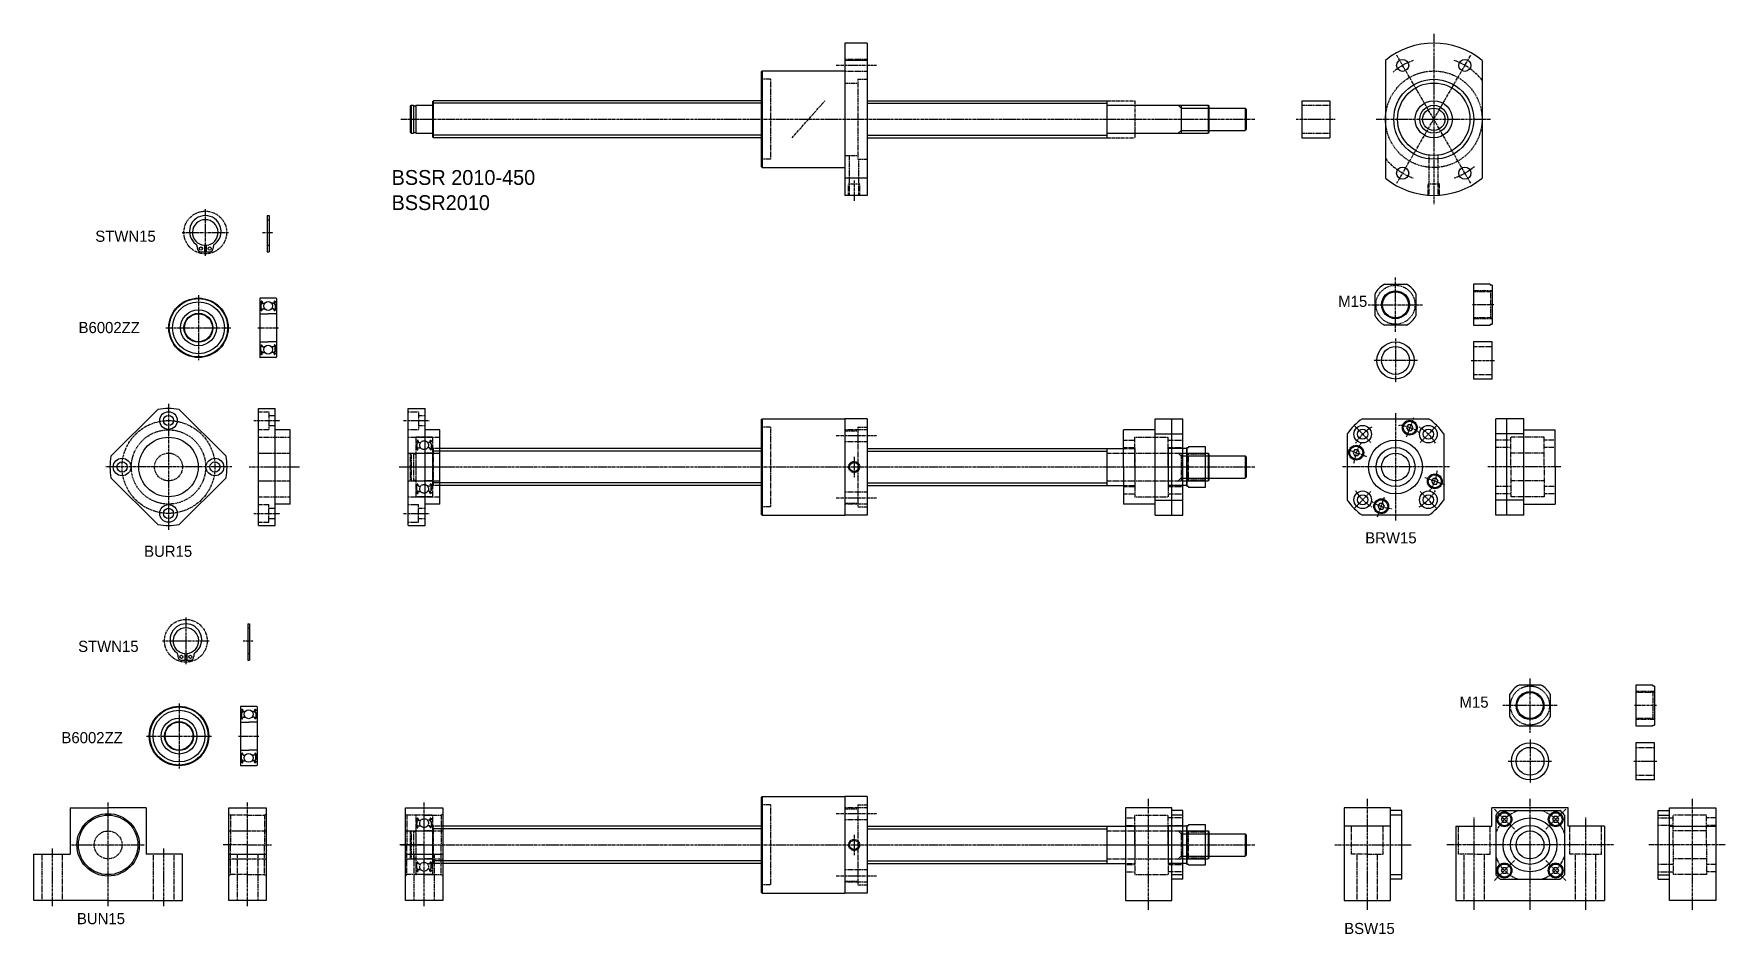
# Model space of a CAD drawing. Extents: x -183 to 728, y -406 to 79.
import ezdxf

# ---------------------------------------------------------------- set-up
doc = ezdxf.new("R2010")
doc.units = 0
for name, pattern in [('CENTER', [2, 1.25, -0.25, 0.25, -0.25]), ('DASHED', [0.75, 0.5, -0.25]), ('PHANTOM', [2.5, 1.25, -0.25, 0.25, -0.25, 0.25, -0.25])]:
    doc.linetypes.add(name, pattern=pattern)
doc.layers.get('0').update_dxf_attribs({"linetype": 'CONTINUOUS'})
doc.layers.add('CENTER', color=1, linetype='CENTER')

# ---------------------------------------------------------------- blocks, each defined once
blk = doc.blocks.new('BSSR2010')
at = {"color": 7, "linetype": 'CONTINUOUS'}
for p, q in [((-12, 41), (-12, -41)), ((0, 41), (-12, 41)), ((0, 41), (0, -41)), ((0, 31.7), (-12, 31.7)), ((-57, 25.5), (-56.5, 26)), ((-57, 25.5), (-57, -25.5)), ((-56.5, 26), (-56.5, -26)), ((-56.5, 26), (-12, 26)), ((-234, 9.5), (-233.5, 10)), ((-234, 9.5), (-234, -9.5)), ((-57, 10), (-233.5, 10)), ((-233.5, -10), (-233.5, 10)), ((0, 10), (129, 10)), ((129, 10), (129, -10)), ((-245.5, 7.5), (-246, 7)), ((-246, 7), (-246, -7)), ((-245.5, 7.5), (-245.5, -7.5)), ((-245.5, 7.5), (-244.15, 7.5)), ((-244.15, 7.5), (-244.15, -7.5)), ((-244.15, 7.15), (-243, 7.15)), ((-243, 7.5), (-243, -7.5)), ((-243, 7.5), (-234.2, 7.5)), ((129.2, 7.5), (183.5, 7.5)), ((169, 7.5), (169, -7.5)), ((183.5, 7.5), (183.5, -7.5)), ((183.5, 7.5), (184, 7)), ((184, 7), (184, -7)), ((184, 6), (203.5, 6)), ((203.5, 6), (203.5, -6)), ((203.5, 6), (204, 5.5)), ((204, 5.5), (204, -5.5)), ((-245.5, -7.5), (-246, -7)), ((-245.5, -7.5), (-244.15, -7.5)), ((-244.15, -7.15), (-243, -7.15)), ((-243, -7.5), (-234.2, -7.5)), ((129.2, -7.5), (183.5, -7.5)), ((172.75, -6), (172.75, -6)), ((176.5, -6), (176.5, -6)), ((184, -7), (183.5, -7.5)), ((184, -6), (203.5, -6)), ((204, -5.5), (203.5, -6)), ((-234, -9.5), (-233.5, -10)), ((-57, -10), (-233.5, -10)), ((0, -10), (129, -10)), ((-56.5, -26), (-57, -25.5)), ((-56.5, -26), (-12, -26)), ((0, -31.7), (-12, -31.7)), ((0, -41), (-12, -41))]:
    blk.add_line(p, q, dxfattribs=at)
at = {"color": 3, "linetype": 'DASHED'}
for p, q in [((0, 32.26), (-12, 32.26)), ((-52, 21.5), (-57, 21.5)), ((-52, 21.5), (-52, -21.5)), ((0, 25.76), (-12, 25.76)), ((-12, 19.5), (-5, 19.5)), ((-5, 21.5), (-5, -21.5)), ((-5, 21.5), (0, 21.5)), ((-52, -21.5), (-57, -21.5)), ((-12, -19.5), (-5, -19.5)), ((-9.46, -41), (-9.46, -19.5)), ((-5, -21.5), (0, -21.5)), ((-4.54, -41), (-4.54, -21.5)), ((-10, -35), (-9.46, -34.46)), ((-10, -41), (-10, -35)), ((-4, -35), (-10, -35)), ((-4, -35), (-4.54, -34.46)), ((-4, -41), (-4, -35))]:
    blk.add_line(p, q, dxfattribs=at)
at = {"color": 3, "linetype": 'PHANTOM'}
for p, q in [((129, 10), (144, 10)), ((144, 10), (144, -10)), ((129, -10), (144, -10))]:
    blk.add_line(p, q, dxfattribs=at)
at = {"color": 3, "linetype": 'CONTINUOUS'}
for p, q in [((-57, 8.6), (-234, 8.6)), ((0, 8.6), (129, 8.6)), ((167.5, 7.5), (169, 6)), ((169, 6), (184, 6)), ((-57, -8.6), (-234, -8.6)), ((0, -8.6), (129, -8.6)), ((167.5, -7.5), (169, -6)), ((169, -6), (184, -6))]:
    blk.add_line(p, q, dxfattribs=at)
at = {"color": 7, "linetype": 'CONTINUOUS'}
for centre, start, end in [((-234.2, 7.7), 270, 0), ((129.2, 7.7), 180, 270), ((-234.2, -7.7), 0, 90), ((129.2, -7.7), 90, 180)]:
    blk.add_arc(centre, 0.2, start, end, dxfattribs=at)
at = {"layer": 'CENTER', "color": 1, "linetype": 'CENTER'}
for p, q in [((5, 29.01), (-17, 29.01)), ((-40.39, -10), (-22.72, 10)), ((-251, 0), (209, 0)), ((-7, -33.05), (-7, -44))]:
    blk.add_line(p, q, dxfattribs=at)
blk = doc.blocks.new('BUN15')
at = {"color": 7, "linetype": 'CONTINUOUS'}
for p, q in [((0, -30), (0, 20)), ((0, 20), (20, 20)), ((20, 20), (20, -30)), ((0, -5), (20, -5)), ((20, -30), (0, -30))]:
    blk.add_line(p, q, dxfattribs=at)
at = {"color": 3, "linetype": 'DASHED'}
for p, q in [((0, 16.8), (0.8, 16)), ((0.8, 16), (0.8, 0)), ((10, 16), (0.8, 16)), ((10, 16), (19.2, 16)), ((20, 16.8), (19.2, 16)), ((19.2, 16), (19.2, 0)), ((0.8, -16), (0.8, 0)), ((19.2, -16), (19.2, 0)), ((4.5, -5), (4.5, -30)), ((15.5, -5), (15.5, -30)), ((0, -16.8), (0.8, -16)), ((10, -16), (0.8, -16)), ((10, -16), (19.2, -16)), ((20, -16.8), (19.2, -16))]:
    blk.add_line(p, q, dxfattribs=at)
at = {"color": 3, "linetype": 'PHANTOM'}
for p, q in [((0, 7.5), (20, 7.5)), ((0, -7.5), (20, -7.5))]:
    blk.add_line(p, q, dxfattribs=at)
at = {"layer": 'CENTER', "color": 1, "linetype": 'CENTER'}
for p, q in [((10, -33), (10, 23)), ((10, 0), (-3, 0)), ((10, 0), (23, 0))]:
    blk.add_line(p, q, dxfattribs=at)
blk = doc.blocks.new('BUR15')
for p, q in [((0, -31.5), (0, 31.5)), ((0, 31.5), (9, 31.5)), ((9, -31.5), (9, 31.5)), ((17, 20), (9, 20)), ((17, -20), (17, 20)), ((17, -20), (9, -20)), ((0, -31.5), (9, -31.5))]:
    blk.add_line(p, q)
at = {"color": 3, "linetype": 'DASHED'}
for p, q in [((0, 29.75), (5.5, 29.75)), ((5.5, 29.75), (5.5, 20.25)), ((5.5, 27.75), (9, 27.75)), ((0, 20.25), (5.5, 20.25)), ((5.5, 22.25), (9, 22.25)), ((0, 16), (17, 16)), ((0, -16), (17, -16)), ((0, -20.25), (5.5, -20.25)), ((5.5, -29.75), (5.5, -20.25)), ((5.5, -22.25), (9, -22.25)), ((0, -29.75), (5.5, -29.75)), ((5.5, -27.75), (9, -27.75))]:
    blk.add_line(p, q, dxfattribs=at)
at = {"color": 3, "linetype": 'PHANTOM'}
for p, q in [((0, 7.5), (17, 7.5)), ((0, -7.5), (17, -7.5))]:
    blk.add_line(p, q, dxfattribs=at)
at = {"layer": 'CENTER', "color": 1, "linetype": 'CENTER'}
for p, q in [((-2.5, 25), (11.5, 25)), ((-5, 0), (22, 0)), ((-2.5, -25), (11.5, -25))]:
    blk.add_line(p, q, dxfattribs=at)
blk = doc.blocks.new('BSW15')
at = {"color": 7, "linetype": 'CONTINUOUS'}
for p, q in [((0, -18.5), (0, 18.5)), ((0, 18.5), (6, 18.5)), ((6, 20), (31, 20)), ((6, 19.4), (6, 20)), ((6, -30), (6, 19.4)), ((31, 20), (31, -30)), ((0, 16.06), (6, 16.06)), ((6, 10), (31, 10)), ((0, -16.06), (6, -16.06)), ((0, -18.5), (6, -18.5)), ((31, -30), (6, -30))]:
    blk.add_line(p, q, dxfattribs=at)
at = {"color": 3, "linetype": 'DASHED'}
for p, q in [((0, 14.5), (8, 14.5)), ((8, 10.5), (0, 10.5)), ((8, 0), (8, 16)), ((26, 16), (8, 16)), ((26, 0), (26, 16)), ((31, 14.5), (26, 14.5)), ((31, 10.5), (26, 10.5)), ((26, 7.5), (8, 7.5)), ((8, 0), (8, -16)), ((26, 0), (26, -16)), ((26, -7.5), (8, -7.5)), ((8, -10.5), (0, -10.5)), ((0, -14.5), (8, -14.5)), ((26, -16), (8, -16)), ((31, -10.5), (26, -10.5)), ((31, -14.5), (26, -14.5))]:
    blk.add_line(p, q, dxfattribs=at)
at = {"layer": 'CENTER', "color": 1, "linetype": 'CENTER'}
for p, q in [((18.5, -35), (18.5, 25)), ((36, 0), (-5, 0))]:
    blk.add_line(p, q, dxfattribs=at)
blk = doc.blocks.new('BRW15')
at = {"color": 7, "linetype": 'CONTINUOUS'}
for p, q in [((0, -26), (0, 26)), ((15, 26), (0, 26)), ((6, -26), (6, 26)), ((15, -26), (15, 26)), ((15, 20), (32, 20)), ((32, 0), (32, 20)), ((15, 17.78), (0, 17.78)), ((32, 0), (32, -20)), ((15, -17.78), (0, -17.78)), ((15, -26), (0, -26)), ((15, -20), (32, -20))]:
    blk.add_line(p, q, dxfattribs=at)
at = {"color": 3, "linetype": 'DASHED'}
for p, q in [((8, 14.5), (0, 14.5)), ((8, 10.5), (0, 10.5)), ((8, 0), (8, 16)), ((26, 16), (8, 16)), ((26, 0), (26, 16)), ((32, 14.5), (26, 14.5)), ((32, 10.5), (26, 10.5)), ((26, 7.5), (8, 7.5)), ((8, 0), (8, -16)), ((26, 0), (26, -16)), ((26, -7.5), (8, -7.5)), ((8, -10.5), (0, -10.5)), ((8, -14.5), (0, -14.5)), ((26, -16), (8, -16)), ((32, -10.5), (26, -10.5)), ((32, -14.5), (26, -14.5))]:
    blk.add_line(p, q, dxfattribs=at)
at = {"layer": 'CENTER', "color": 1, "linetype": 'CENTER'}
blk.add_line((35, 0), (-4.27, 0), dxfattribs=at)
blk = doc.blocks.new('M15NAT-V')
at = {"color": 7, "linetype": 'CONTINUOUS'}
for p, q in [((0, 11), (0, -11)), ((9, 11), (0, 11)), ((9, 11), (9, 10.5)), ((10, 10.5), (9, 10.5)), ((10, 10.5), (10, -10.5)), ((0, -11), (9, -11)), ((9, -10.5), (9, -11)), ((9, -10.5), (10, -10.5))]:
    blk.add_line(p, q, dxfattribs=at)
at = {"color": 3, "linetype": 'DASHED'}
for p, q in [((10, 7.5), (0, 7.5)), ((9.13, 7), (0, 7)), ((9.13, 7), (10, 7.5)), ((9.13, 7), (9.13, -7)), ((9.13, -7), (0, -7)), ((10, -7.5), (0, -7.5)), ((9.13, -7), (10, -7.5))]:
    blk.add_line(p, q, dxfattribs=at)
at = {"layer": 'CENTER', "color": 1, "linetype": 'CENTER'}
blk.add_line((11, 0), (-1, 0), dxfattribs=at)
blk = doc.blocks.new('SP15')
at = {"color": 7, "linetype": 'CONTINUOUS'}
for p, q in [((0, 10), (0, -10)), ((10, 10), (0, 10)), ((10, -10), (10, 10)), ((10, -10), (0, -10))]:
    blk.add_line(p, q, dxfattribs=at)
at = {"color": 3, "linetype": 'DASHED'}
for p, q in [((0, 7.5), (10, 7.5)), ((0, -7.5), (10, -7.5))]:
    blk.add_line(p, q, dxfattribs=at)
at = {"layer": 'CENTER', "color": 1, "linetype": 'CENTER'}
blk.add_line((-1.25, 0), (11.25, 0), dxfattribs=at)
blk = doc.blocks.new('B6002ZZ')
at = {"color": 3, "linetype": 'DASHED'}
for p, q in [((0, 15.7), (0, -15.7)), ((0.1, 13.95), (0.56, 13.95)), ((0.2, 9.65), (0.5, 9.65)), ((4.5, 16), (0.3, 16)), ((1.18, 13.18), (0.43, 12.43)), ((0.43, 12.43), (0.43, 10.05)), ((0.5, 9.65), (0.78, 9.32)), ((0.56, 13.95), (0.81, 14.25)), ((0.74, 13.54), (0.58, 13.67)), ((1.38, 13.1), (0.63, 12.35)), ((0.63, 12.35), (0.63, 10.05)), ((1.08, 10.05), (0.63, 10.05)), ((0.63, 9.85), (1.08, 9.85)), ((0.71, 13.82), (0.96, 14.12)), ((0.87, 13.69), (0.71, 13.82)), ((0.74, 13.54), (0.87, 13.69)), ((0.93, 9.25), (0.99, 9.25)), ((1.08, 9.85), (1.08, 10.05)), ((1.14, 14.06), (1.18, 13.18)), ((1.18, 9.38), (1.45, 10.12)), ((1.34, 14.08), (1.4, 13.34)), ((1.38, 13.57), (1.38, 13.1)), ((1.5, 13.25), (2.65, 13.25)), ((1.64, 10.25), (2.65, 10.25)), ((8.7, 16), (4.5, 16)), ((7.5, 13.25), (6.35, 13.25)), ((7.36, 10.25), (6.35, 10.25)), ((7.82, 9.38), (7.55, 10.12)), ((7.66, 14.08), (7.6, 13.34)), ((7.62, 13.57), (7.62, 13.1)), ((7.62, 13.1), (8.37, 12.35)), ((7.86, 14.06), (7.82, 13.18)), ((7.82, 13.18), (8.57, 12.43)), ((7.92, 10.05), (8.37, 10.05)), ((7.92, 9.85), (7.92, 10.05)), ((8.37, 9.85), (7.92, 9.85)), ((8.07, 9.25), (8.01, 9.25)), ((8.29, 13.82), (8.04, 14.12)), ((8.13, 13.69), (8.29, 13.82)), ((8.26, 13.54), (8.13, 13.69)), ((8.44, 13.95), (8.19, 14.25)), ((8.5, 9.65), (8.22, 9.32)), ((8.26, 13.54), (8.42, 13.67)), ((8.37, 12.35), (8.37, 10.05)), ((8.9, 13.95), (8.44, 13.95)), ((8.8, 9.65), (8.5, 9.65)), ((8.57, 12.43), (8.57, 10.05)), ((9, 15.7), (9, -15.7)), ((0.3, 7.5), (4.5, 7.5)), ((8.7, 7.5), (4.5, 7.5)), ((0.3, -7.5), (4.5, -7.5)), ((1.58, -7.5), (1.58, -7.5)), ((2.55, -7.5), (2.55, -7.5)), ((8.7, -7.5), (4.5, -7.5)), ((0.1, -13.95), (0.56, -13.95)), ((0.2, -9.65), (0.5, -9.65)), ((8.7, -16), (0.3, -16)), ((0.43, -12.43), (0.43, -10.05)), ((1.18, -13.18), (0.43, -12.43)), ((0.5, -9.65), (0.78, -9.32)), ((0.56, -13.95), (0.81, -14.25)), ((0.74, -13.54), (0.58, -13.67)), ((0.63, -9.85), (1.08, -9.85)), ((0.63, -12.35), (0.63, -10.05)), ((1.08, -10.05), (0.63, -10.05)), ((1.38, -13.1), (0.63, -12.35)), ((0.87, -13.69), (0.71, -13.82)), ((0.71, -13.82), (0.96, -14.12)), ((0.74, -13.54), (0.87, -13.69)), ((0.93, -9.25), (0.99, -9.25)), ((1.08, -9.85), (1.08, -10.05)), ((1.14, -14.06), (1.18, -13.18)), ((1.18, -9.38), (1.45, -10.12)), ((1.34, -14.08), (1.4, -13.34)), ((1.38, -13.57), (1.38, -13.1)), ((1.5, -13.25), (2.65, -13.25)), ((1.64, -10.25), (2.65, -10.25)), ((8.7, -16), (4.5, -16)), ((7.36, -10.25), (6.35, -10.25)), ((7.5, -13.25), (6.35, -13.25)), ((7.82, -9.38), (7.55, -10.12)), ((7.66, -14.08), (7.6, -13.34)), ((7.62, -13.1), (8.37, -12.35)), ((7.62, -13.57), (7.62, -13.1)), ((7.82, -13.18), (8.57, -12.43)), ((7.86, -14.06), (7.82, -13.18)), ((8.37, -9.85), (7.92, -9.85)), ((7.92, -9.85), (7.92, -10.05)), ((7.92, -10.05), (8.37, -10.05)), ((8.07, -9.25), (8.01, -9.25)), ((8.29, -13.82), (8.04, -14.12)), ((8.26, -13.54), (8.13, -13.69)), ((8.13, -13.69), (8.29, -13.82)), ((8.44, -13.95), (8.19, -14.25)), ((8.5, -9.65), (8.22, -9.32)), ((8.26, -13.54), (8.42, -13.67)), ((8.37, -12.35), (8.37, -10.05)), ((8.9, -13.95), (8.44, -13.95)), ((8.8, -9.65), (8.5, -9.65)), ((8.57, -12.43), (8.57, -10.05))]:
    blk.add_line(p, q, dxfattribs=at)
for centre in [(4.5, 11.75), (4.5, -11.75)]:
    blk.add_circle(centre, 2.38, dxfattribs=at)
for centre, radius, start, end in [((0.3, 15.7), 0.3, 90, 180), ((0.1, 14.05), 0.1, 180, 270), ((0.2, 9.45), 0.2, 90, 180), ((0.63, 10.05), 0.2, 180, 270), ((0.71, 13.82), 0.2, 140.00022, 230.08482), ((0.93, 9.45), 0.2, 219.99622, 270), ((1.04, 14.05), 0.3, 4.99676, 140.00022), ((1.04, 14.06), 0.1, 2.81982, 140.00331), ((0.99, 9.45), 0.2, 270, 339.9919), ((1.5, 13.35), 0.1, 184.99676, 269.9995), ((1.64, 10.05), 0.2, 90, 159.9919), ((7.36, 10.05), 0.2, 20.0081, 90), ((7.5, 13.35), 0.1, 270.0005, 355.00324), ((7.96, 14.05), 0.3, 39.99978, 175.00324), ((8.01, 9.45), 0.2, 200.0081, 270), ((7.96, 14.06), 0.1, 39.99669, 177.18018), ((8.07, 9.45), 0.2, 270, 320.00378), ((8.37, 10.05), 0.2, 270, 0), ((8.29, 13.82), 0.2, 309.91518, 39.99978), ((8.7, 15.7), 0.3, 0, 90), ((8.8, 9.45), 0.2, 0, 90), ((8.9, 14.05), 0.1, 270, 0), ((0.3, 7.8), 0.3, 180, 270), ((8.7, 7.8), 0.3, 270, 0), ((0.3, -7.8), 0.3, 90, 180), ((8.7, -7.8), 0.3, 0, 90), ((0.2, -9.45), 0.2, 180, 270), ((0.1, -14.05), 0.1, 90, 180), ((0.3, -15.7), 0.3, 180, 270), ((0.63, -10.05), 0.2, 90, 180), ((0.71, -13.82), 0.2, 129.91518, 219.99978), ((0.93, -9.45), 0.2, 90, 140.00378), ((1.04, -14.05), 0.3, 219.99978, 355.00324), ((1.04, -14.06), 0.1, 219.99669, 357.18018), ((0.99, -9.45), 0.2, 20.0081, 90), ((1.5, -13.35), 0.1, 90.0005, 175.00324), ((1.64, -10.05), 0.2, 200.0081, 270), ((7.36, -10.05), 0.2, 270, 339.9919), ((7.5, -13.35), 0.1, 4.99676, 89.9995), ((7.96, -14.05), 0.3, 184.99676, 320.00022), ((8.01, -9.45), 0.2, 90, 159.9919), ((7.96, -14.06), 0.1, 182.81982, 320.00331), ((8.07, -9.45), 0.2, 39.99622, 90), ((8.37, -10.05), 0.2, 0, 90), ((8.29, -13.82), 0.2, 320.00022, 50.08482), ((8.7, -15.7), 0.3, 270, 0), ((8.8, -9.45), 0.2, 270, 0), ((8.9, -14.05), 0.1, 0, 90)]:
    blk.add_arc(centre, radius, start, end, dxfattribs=at)
at = {"layer": 'CENTER', "color": 1, "linetype": 'CENTER'}
blk.add_line((-1, 0), (10, 0), dxfattribs=at)
blk = doc.blocks.new('BSSR2010-2')
at = {"color": 7, "linetype": 'CONTINUOUS'}
for p, q in [((-57, 25.5), (-56.5, 26)), ((-57, 25.5), (-57, -25.5)), ((-56.5, 26), (-56.5, -26)), ((-56.5, 26), (-12, 26)), ((-12, 26), (-12, -26)), ((0, 26), (-12, 26)), ((0, 26), (0, -26)), ((-57, 10), (-230, 10)), ((0, 10), (129, 10)), ((129, 10), (129, -10)), ((129, 10), (138, 10)), ((182, 7.5), (183.5, 7.5)), ((183.5, 7.5), (183.5, -7.5)), ((183.5, 7.5), (184, 7)), ((184, 7), (184, -7)), ((184, 6), (203.5, 6)), ((203.5, 6), (203.5, -6)), ((203.5, 6), (204, 5.5)), ((204, 5.5), (204, -5.5)), ((182, -7.5), (183.5, -7.5)), ((184, -7), (183.5, -7.5)), ((184, -6), (203.5, -6)), ((204, -5.5), (203.5, -6)), ((-57, -10), (-230, -10)), ((0, -10), (129, -10)), ((129, -10), (138, -10)), ((-56.5, -26), (-57, -25.5)), ((-56.5, -26), (-12, -26)), ((0, -26), (-12, -26))]:
    blk.add_line(p, q, dxfattribs=at)
at = {"color": 3, "linetype": 'DASHED'}
for p, q in [((-52, 21.5), (-57, 21.5)), ((-52, 21.5), (-52, -21.5)), ((0, 20), (-12, 20)), ((-12, 19.5), (-5, 19.5)), ((-5, 21.5), (-5, -21.5)), ((-5, 21.5), (0, 21.5)), ((-234, 9.5), (-233.5, 10)), ((-234, 9.5), (-234, -9.5)), ((-233.5, -10), (-233.5, 10)), ((-230, 10), (-233.5, 10)), ((0, 13.5), (-12, 13.5)), ((138, 10), (144, 10)), ((144, 10), (144, -10)), ((-245.5, 7.5), (-246, 7)), ((-246, 7), (-246, -7)), ((-245.5, 7.5), (-245.5, -7.5)), ((-245.5, 7.5), (-244.15, 7.5)), ((-244.15, 7.5), (-244.15, -7.5)), ((-244.15, 7.15), (-243, 7.15)), ((-243, 7.5), (-243, -7.5)), ((-243, 7.5), (-234.2, 7.5)), ((129.2, 7.5), (144, 7.5)), ((144, 7.5), (182, 7.5)), ((167.5, 7.5), (169, 6)), ((169, 7.5), (169, -7.5)), ((-245.5, -7.5), (-246, -7)), ((-245.5, -7.5), (-244.15, -7.5)), ((-244.15, -7.15), (-243, -7.15)), ((-243, -7.5), (-234.2, -7.5)), ((129.2, -7.5), (144, -7.5)), ((144, -7.5), (182, -7.5)), ((167.5, -7.5), (169, -6)), ((172.75, -6), (172.75, -6)), ((176.5, -6), (176.5, -6)), ((-234, -9.5), (-233.5, -10)), ((-230, -10), (-233.5, -10)), ((0, -13.5), (-12, -13.5)), ((138, -10), (144, -10)), ((-52, -21.5), (-57, -21.5)), ((-12, -19.5), (-5, -19.5)), ((0, -20), (-12, -20)), ((-5, -21.5), (0, -21.5))]:
    blk.add_line(p, q, dxfattribs=at)
at = {"color": 3, "linetype": 'CONTINUOUS'}
for p, q in [((-57, 8.6), (-234, 8.6)), ((0, 8.6), (129, 8.6)), ((169, 6), (184, 6)), ((-57, -8.6), (-234, -8.6)), ((0, -8.6), (129, -8.6)), ((169, -6), (184, -6))]:
    blk.add_line(p, q, dxfattribs=at)
at = {"color": 3, "linetype": 'DASHED'}
blk.add_circle((-7, 0), 3, dxfattribs=at)
at = {"color": 7, "linetype": 'CONTINUOUS'}
blk.add_circle((-7, 0), 2.46, dxfattribs=at)
at = {"color": 3, "linetype": 'DASHED'}
for centre, start, end in [((-234.2, 7.7), 270, 0), ((129.2, 7.7), 180, 270), ((-234.2, -7.7), 0, 90), ((129.2, -7.7), 90, 180)]:
    blk.add_arc(centre, 0.2, start, end, dxfattribs=at)
at = {"layer": 'CENTER', "color": 1, "linetype": 'CENTER'}
for p, q in [((5, 16.75), (-17, 16.75)), ((-251, 0), (209, 0)), ((-7, 5.47), (-7, -5.47)), ((5, -16.75), (-17, -16.75))]:
    blk.add_line(p, q, dxfattribs=at)
blk = doc.blocks.new('BSSR2010-3')
at = {"color": 7, "linetype": 'CONTINUOUS'}
for p, q in [((-57, 25.5), (-56.5, 26)), ((-57, 25.5), (-57, -25.5)), ((-56.5, 26), (-56.5, -26)), ((-56.5, 26), (-12, 26)), ((-12, 26), (-12, -26)), ((0, 26), (-12, 26)), ((0, 26), (0, -26)), ((-57, 10), (-228.5, 10)), ((0, 10), (129, 10)), ((129, 10), (139, 10)), ((129, 10), (129, -10)), ((182, 7.5), (183.5, 7.5)), ((183.5, 7.5), (183.5, -7.5)), ((183.5, 7.5), (184, 7)), ((184, 7), (184, -7)), ((184, 6), (203.5, 6)), ((203.5, 6), (203.5, -6)), ((203.5, 6), (204, 5.5)), ((204, 5.5), (204, -5.5)), ((182, -7.5), (183.5, -7.5)), ((184, -7), (183.5, -7.5)), ((184, -6), (203.5, -6)), ((204, -5.5), (203.5, -6)), ((-57, -10), (-228.5, -10)), ((0, -10), (129, -10)), ((129, -10), (139, -10)), ((-56.5, -26), (-57, -25.5)), ((-56.5, -26), (-12, -26)), ((0, -26), (-12, -26))]:
    blk.add_line(p, q, dxfattribs=at)
at = {"color": 3, "linetype": 'DASHED'}
for p, q in [((-52, 21.5), (-57, 21.5)), ((-52, 21.5), (-52, -21.5)), ((0, 20), (-12, 20)), ((-12, 19.5), (-5, 19.5)), ((-5, 21.5), (-5, -21.5)), ((-5, 21.5), (0, 21.5)), ((-234, 9.5), (-233.5, 10)), ((-234, 9.5), (-234, -9.5)), ((-233.5, -10), (-233.5, 10)), ((-228.5, 10), (-233.5, 10)), ((0, 13.5), (-12, 13.5)), ((139, 10), (144, 10)), ((144, 10), (144, -10)), ((-245.5, 7.5), (-246, 7)), ((-246, 7), (-246, -7)), ((-245.5, 7.5), (-245.5, -7.5)), ((-245.5, 7.5), (-244.15, 7.5)), ((-244.15, 7.5), (-244.15, -7.5)), ((-244.15, 7.15), (-243, 7.15)), ((-243, 7.5), (-234.2, 7.5)), ((-243, 7.5), (-243, -7.5)), ((129.2, 7.5), (144, 7.5)), ((144, 7.5), (182, 7.5)), ((167.5, 7.5), (169, 6)), ((169, 7.5), (169, -7.5)), ((-245.5, -7.5), (-246, -7)), ((-245.5, -7.5), (-244.15, -7.5)), ((-244.15, -7.15), (-243, -7.15)), ((-243, -7.5), (-234.2, -7.5)), ((129.2, -7.5), (144, -7.5)), ((144, -7.5), (182, -7.5)), ((167.5, -7.5), (169, -6)), ((172.75, -6), (172.75, -6)), ((176.5, -6), (176.5, -6)), ((-234, -9.5), (-233.5, -10)), ((-228.5, -10), (-233.5, -10)), ((0, -13.5), (-12, -13.5)), ((139, -10), (144, -10)), ((-52, -21.5), (-57, -21.5)), ((-12, -19.5), (-5, -19.5)), ((0, -20), (-12, -20)), ((-5, -21.5), (0, -21.5))]:
    blk.add_line(p, q, dxfattribs=at)
at = {"color": 3, "linetype": 'CONTINUOUS'}
for p, q in [((-57, 8.6), (-234, 8.6)), ((0, 8.6), (129, 8.6)), ((169, 6), (184, 6)), ((-57, -8.6), (-234, -8.6)), ((0, -8.6), (129, -8.6)), ((169, -6), (184, -6))]:
    blk.add_line(p, q, dxfattribs=at)
at = {"color": 3, "linetype": 'DASHED'}
blk.add_circle((-7, 0), 3, dxfattribs=at)
at = {"color": 7, "linetype": 'CONTINUOUS'}
blk.add_circle((-7, 0), 2.46, dxfattribs=at)
at = {"color": 3, "linetype": 'DASHED'}
for centre, start, end in [((-234.2, 7.7), 270, 0), ((129.2, 7.7), 180, 270), ((-234.2, -7.7), 0, 90), ((129.2, -7.7), 90, 180)]:
    blk.add_arc(centre, 0.2, start, end, dxfattribs=at)
at = {"layer": 'CENTER', "color": 1, "linetype": 'CENTER'}
for p, q in [((5, 16.75), (-17, 16.75)), ((-251, 0), (209, 0)), ((-7, 5.47), (-7, -5.47)), ((5, -16.75), (-17, -16.75))]:
    blk.add_line(p, q, dxfattribs=at)

msp = doc.modelspace()

# ---------------------------------------------------------------- linework, layer by layer
at = {"color": 7, "linetype": 'CONTINUOUS'}
for p, q in [((545, 64.44), (545, 1.04)), ((597, 64.44), (597, 1.04)), ((500, 42.74), (500, 22.74)), ((500, 42.74), (515, 42.74)), ((515, 42.74), (515, 22.74)), ((500, 22.74), (515, 22.74)), ((-56.95, -19.12), (-56.95, -38.62)), ((-56.95, -19.12), (-55.95, -19.12)), ((-55.95, -19.12), (-55.95, -38.62)), ((-94.58, -35.97), (-94.58, -36.72)), ((-90.78, -35.11), (-90.78, -38.62)), ((-90.78, -35.98), (-90.78, -35.98)), ((-89.78, -35.11), (-89.78, -38.62)), ((-85.98, -35.97), (-85.98, -36.72)), ((-92.68, -38.62), (-90.78, -38.62)), ((-90.78, -36.86), (-90.78, -36.86)), ((-89.78, -38.62), (-87.88, -38.62)), ((-56.95, -38.62), (-55.95, -38.62)), ((539.41, -73.06), (539.41, -61.18)), ((544.47, -56.12), (556.35, -56.12)), ((561.41, -61.18), (561.41, -73.06)), ((556.35, -78.12), (544.47, -78.12)), ((550.41, -78.12), (550.41, -78.12)), ((553.38, -78.12), (553.38, -78.12)), ((532.63, -128.47), (568.19, -128.47)), ((524.41, -136.69), (524.41, -172.26)), ((576.41, -136.69), (576.41, -172.26)), ((568.19, -180.47), (532.63, -180.47)), ((-67.41, -238.94), (-67.41, -258.44)), ((-67.41, -238.94), (-66.41, -238.94)), ((-66.41, -238.94), (-66.41, -258.44)), ((-101.23, -254.92), (-101.23, -258.44)), ((-100.23, -254.92), (-100.23, -258.44)), ((-105.03, -255.79), (-105.03, -256.54)), ((-103.13, -258.44), (-101.23, -258.44)), ((-101.23, -255.8), (-101.23, -255.8)), ((-101.23, -256.68), (-101.23, -256.68)), ((-100.23, -258.44), (-98.33, -258.44)), ((-96.43, -255.79), (-96.43, -256.54)), ((-67.41, -258.44), (-66.41, -258.44)), ((628.77, -271.91), (616.9, -271.91)), ((679.86, -271.91), (679.86, -293.91)), ((688.86, -271.91), (679.86, -271.91)), ((688.86, -271.91), (688.86, -272.41)), ((689.86, -272.41), (688.86, -272.41)), ((689.86, -272.41), (689.86, -293.41)), ((611.83, -276.97), (611.83, -288.85)), ((633.83, -288.85), (633.83, -276.97)), ((616.9, -293.91), (628.77, -293.91)), ((619.87, -293.91), (619.87, -293.91)), ((622.83, -293.91), (622.83, -293.91)), ((679.86, -293.91), (688.86, -293.91)), ((688.86, -293.41), (689.86, -293.41)), ((688.86, -293.41), (688.86, -293.91)), ((689.86, -302.91), (679.86, -302.91)), ((679.86, -302.91), (679.86, -322.91)), ((689.86, -322.91), (689.86, -302.91)), ((689.86, -322.91), (679.86, -322.91)), ((-163.08, -337.93), (-142.58, -337.93)), ((-163.08, -337.93), (-163.08, -362.93)), ((-122.08, -337.93), (-142.58, -337.93)), ((-122.08, -337.93), (-122.08, -362.93)), ((522.8, -337.93), (522.8, -387.93)), ((547.8, -337.93), (522.8, -337.93)), ((547.8, -338.53), (547.8, -337.93)), ((547.8, -387.93), (547.8, -338.53)), ((553.8, -339.43), (547.8, -339.43)), ((553.8, -341.87), (547.8, -341.87)), ((553.8, -376.43), (553.8, -339.43)), ((643.33, -337.93), (602.33, -337.93)), ((602.33, -347.93), (602.33, -337.93)), ((604.33, -341.87), (604.33, -374)), ((606.77, -339.43), (638.9, -339.43)), ((641.33, -341.87), (641.33, -374)), ((643.33, -347.93), (643.33, -337.93)), ((547.8, -347.93), (522.8, -347.93)), ((582.83, -347.93), (602.33, -347.93)), ((582.83, -347.93), (582.83, -387.93)), ((662.83, -347.93), (643.33, -347.93)), ((662.83, -347.93), (662.83, -387.93)), ((-182.58, -387.93), (-182.58, -362.93)), ((-102.58, -387.93), (-102.58, -362.93)), ((553.8, -374), (547.8, -374)), ((553.8, -376.43), (547.8, -376.43)), ((606.77, -376.43), (638.9, -376.43)), ((-142.58, -387.93), (-182.58, -387.93)), ((-142.58, -387.93), (-102.58, -387.93)), ((522.8, -387.93), (547.8, -387.93)), ((582.83, -387.93), (662.83, -387.93))]:
    msp.add_line(p, q, dxfattribs=at)
at = {"color": 3, "linetype": 'DASHED'}
for p, q in [((500, 40.24), (515, 40.24)), ((500, 25.24), (515, 25.24)), ((568.54, -8.19), (568.54, 13.39)), ((573.46, -8.19), (573.46, 13.39)), ((568, -2.26), (568.54, -1.72)), ((568, -8.15), (568, -2.26)), ((574, -2.26), (568, -2.26)), ((574, -2.26), (573.46, -1.72)), ((574, -8.15), (574, -2.26)), ((-56.95, -21.32), (-55.95, -21.32)), ((-56.95, -35.12), (-55.95, -35.12)), ((-67.41, -241.14), (-66.41, -241.14)), ((-67.41, -254.94), (-66.41, -254.94)), ((689.86, -275.41), (679.86, -275.41)), ((689, -275.91), (679.86, -275.91)), ((689, -275.91), (689.86, -275.41)), ((689, -275.91), (689, -289.91)), ((689, -289.91), (679.86, -289.91)), ((689.86, -290.41), (679.86, -290.41)), ((689, -289.91), (689.86, -290.41)), ((679.86, -305.41), (689.86, -305.41)), ((679.86, -320.41), (689.86, -320.41)), ((526.8, -362.93), (526.8, -347.93)), ((543.8, -362.93), (543.8, -347.93)), ((584.33, -362.93), (584.33, -347.93)), ((601.33, -362.93), (601.33, -347.93)), ((644.33, -362.93), (644.33, -347.93)), ((661.33, -362.93), (661.33, -347.93)), ((-178.08, -387.93), (-178.08, -362.93)), ((-167.08, -387.93), (-167.08, -362.93)), ((-118.08, -387.93), (-118.08, -362.93)), ((-107.08, -387.93), (-107.08, -362.93)), ((535.3, -362.93), (526.8, -362.93)), ((529.8, -387.93), (529.8, -362.93)), ((535.3, -362.93), (543.8, -362.93)), ((540.8, -387.93), (540.8, -362.93)), ((592.83, -362.93), (584.33, -362.93)), ((587.33, -387.93), (587.33, -362.93)), ((592.83, -362.93), (601.33, -362.93)), ((598.33, -387.93), (598.33, -362.93)), ((652.83, -362.93), (644.33, -362.93)), ((647.33, -387.93), (647.33, -362.93)), ((652.83, -362.93), (661.33, -362.93)), ((658.33, -387.93), (658.33, -362.93))]:
    msp.add_line(p, q, dxfattribs=at)
for p, q in [((-56.45, -63.53), (-60.65, -63.53)), ((-52.25, -63.53), (-56.45, -63.53)), ((-60.95, -63.83), (-60.95, -95.23)), ((-60.85, -65.58), (-60.39, -65.58)), ((-60.75, -69.88), (-60.45, -69.88)), ((-60.65, -72.03), (-56.45, -72.03)), ((-59.77, -66.35), (-60.52, -67.1)), ((-60.52, -67.1), (-60.52, -69.48)), ((-60.45, -69.88), (-60.18, -70.21)), ((-60.39, -65.58), (-60.15, -65.28)), ((-60.22, -65.99), (-60.37, -65.86)), ((-59.57, -66.43), (-60.32, -67.18)), ((-60.32, -67.18), (-60.32, -69.48)), ((-59.87, -69.48), (-60.32, -69.48)), ((-60.32, -69.68), (-59.87, -69.68)), ((-60.24, -65.71), (-59.99, -65.41)), ((-60.09, -65.84), (-60.24, -65.71)), ((-60.22, -65.99), (-60.09, -65.84)), ((-60.03, -70.28), (-59.96, -70.28)), ((-59.87, -69.68), (-59.87, -69.48)), ((-59.81, -65.47), (-59.77, -66.35)), ((-59.77, -70.15), (-59.5, -69.41)), ((-59.62, -65.45), (-59.55, -66.19)), ((-59.57, -65.96), (-59.57, -66.43)), ((-59.45, -66.28), (-58.3, -66.28)), ((-59.32, -69.28), (-58.3, -69.28)), ((-52.25, -72.03), (-56.45, -72.03)), ((-53.46, -66.28), (-54.61, -66.28)), ((-53.59, -69.28), (-54.61, -69.28)), ((-53.14, -70.15), (-53.4, -69.41)), ((-53.29, -65.45), (-53.36, -66.19)), ((-53.34, -65.96), (-53.34, -66.43)), ((-53.34, -66.43), (-52.59, -67.18)), ((-53.09, -65.47), (-53.14, -66.35)), ((-53.14, -66.35), (-52.39, -67.1)), ((-53.04, -69.68), (-53.04, -69.48)), ((-53.04, -69.48), (-52.59, -69.48)), ((-52.59, -69.68), (-53.04, -69.68)), ((-52.88, -70.28), (-52.95, -70.28)), ((-52.67, -65.71), (-52.92, -65.41)), ((-52.82, -65.84), (-52.67, -65.71)), ((-52.69, -65.99), (-52.82, -65.84)), ((-52.51, -65.58), (-52.76, -65.28)), ((-52.45, -69.88), (-52.73, -70.21)), ((-52.69, -65.99), (-52.54, -65.86)), ((-52.59, -67.18), (-52.59, -69.48)), ((-52.05, -65.58), (-52.51, -65.58)), ((-52.15, -69.88), (-52.45, -69.88)), ((-52.39, -67.1), (-52.39, -69.48)), ((-51.95, -63.83), (-51.95, -95.23)), ((-60.75, -89.18), (-60.45, -89.18)), ((-60.65, -87.03), (-56.45, -87.03)), ((-60.52, -91.96), (-60.52, -89.58)), ((-60.45, -89.18), (-60.18, -88.85)), ((-60.32, -89.38), (-59.87, -89.38)), ((-59.87, -89.58), (-60.32, -89.58)), ((-60.32, -91.88), (-60.32, -89.58)), ((-60.03, -88.78), (-59.96, -88.78)), ((-59.87, -89.38), (-59.87, -89.58)), ((-59.77, -88.91), (-59.5, -89.65)), ((-59.38, -87.03), (-59.38, -87.03)), ((-59.32, -89.78), (-58.3, -89.78)), ((-58.4, -87.03), (-58.4, -87.03)), ((-52.25, -87.03), (-56.45, -87.03)), ((-53.59, -89.78), (-54.61, -89.78)), ((-53.14, -88.91), (-53.4, -89.65)), ((-53.04, -89.38), (-53.04, -89.58)), ((-52.59, -89.38), (-53.04, -89.38)), ((-53.04, -89.58), (-52.59, -89.58)), ((-52.88, -88.78), (-52.95, -88.78)), ((-52.45, -89.18), (-52.73, -88.85)), ((-52.59, -91.88), (-52.59, -89.58)), ((-52.15, -89.18), (-52.45, -89.18)), ((-52.39, -91.96), (-52.39, -89.58)), ((-60.85, -93.48), (-60.39, -93.48)), ((-52.25, -95.53), (-60.65, -95.53)), ((-59.77, -92.71), (-60.52, -91.96)), ((-60.39, -93.48), (-60.15, -93.78)), ((-60.22, -93.07), (-60.37, -93.2)), ((-59.57, -92.63), (-60.32, -91.88)), ((-60.09, -93.22), (-60.24, -93.35)), ((-60.24, -93.35), (-59.99, -93.65)), ((-60.22, -93.07), (-60.09, -93.22)), ((-59.81, -93.59), (-59.77, -92.71)), ((-59.62, -93.61), (-59.55, -92.87)), ((-59.57, -93.1), (-59.57, -92.63)), ((-59.45, -92.78), (-58.3, -92.78)), ((-52.25, -95.53), (-56.45, -95.53)), ((-53.46, -92.78), (-54.61, -92.78)), ((-53.29, -93.61), (-53.36, -92.87)), ((-53.34, -92.63), (-52.59, -91.88)), ((-53.34, -93.1), (-53.34, -92.63)), ((-53.14, -92.71), (-52.39, -91.96)), ((-53.09, -93.59), (-53.14, -92.71)), ((-52.67, -93.35), (-52.92, -93.65)), ((-52.69, -93.07), (-52.82, -93.22)), ((-52.82, -93.22), (-52.67, -93.35)), ((-52.51, -93.48), (-52.76, -93.78)), ((-52.69, -93.07), (-52.54, -93.2)), ((-52.05, -93.48), (-52.51, -93.48)), ((-141.04, -148.66), (-115.89, -123.51)), ((-104.27, -123.51), (-79.12, -148.66)), ((-141.04, -160.28), (-115.89, -185.43)), ((-104.27, -185.43), (-79.12, -160.28)), ((-71.41, -283.65), (-71.41, -315.05)), ((-71.31, -285.4), (-70.85, -285.4)), ((-71.21, -289.7), (-70.91, -289.7)), ((-66.91, -283.35), (-71.11, -283.35)), ((-70.22, -286.17), (-70.97, -286.92)), ((-70.97, -286.92), (-70.97, -289.3)), ((-70.91, -289.7), (-70.63, -290.03)), ((-70.85, -285.4), (-70.6, -285.1)), ((-70.67, -285.81), (-70.82, -285.68)), ((-70.02, -286.25), (-70.77, -287)), ((-70.77, -287), (-70.77, -289.3)), ((-70.32, -289.3), (-70.77, -289.3)), ((-70.77, -289.5), (-70.32, -289.5)), ((-70.69, -285.53), (-70.44, -285.23)), ((-70.54, -285.66), (-70.69, -285.53)), ((-70.67, -285.81), (-70.54, -285.66)), ((-70.48, -290.1), (-70.41, -290.1)), ((-70.32, -289.5), (-70.32, -289.3)), ((-70.27, -285.29), (-70.22, -286.17)), ((-70.23, -289.97), (-69.96, -289.23)), ((-70.07, -285.27), (-70, -286.01)), ((-70.02, -285.78), (-70.02, -286.25)), ((-69.9, -286.1), (-68.76, -286.1)), ((-69.77, -289.1), (-68.76, -289.1)), ((-62.71, -283.35), (-66.91, -283.35)), ((-63.91, -286.1), (-65.06, -286.1)), ((-64.05, -289.1), (-65.06, -289.1)), ((-63.59, -289.97), (-63.86, -289.23)), ((-63.75, -285.27), (-63.81, -286.01)), ((-63.79, -285.78), (-63.79, -286.25)), ((-63.79, -286.25), (-63.04, -287)), ((-63.55, -285.29), (-63.59, -286.17)), ((-63.59, -286.17), (-62.84, -286.92)), ((-63.49, -289.3), (-63.04, -289.3)), ((-63.49, -289.5), (-63.49, -289.3)), ((-63.04, -289.5), (-63.49, -289.5)), ((-63.34, -290.1), (-63.4, -290.1)), ((-63.12, -285.53), (-63.37, -285.23)), ((-63.27, -285.66), (-63.12, -285.53)), ((-63.15, -285.81), (-63.27, -285.66)), ((-62.97, -285.4), (-63.22, -285.1)), ((-62.91, -289.7), (-63.18, -290.03)), ((-63.15, -285.81), (-62.99, -285.68)), ((-63.04, -287), (-63.04, -289.3)), ((-62.51, -285.4), (-62.97, -285.4)), ((-62.61, -289.7), (-62.91, -289.7)), ((-62.84, -286.92), (-62.84, -289.3)), ((-62.41, -283.65), (-62.41, -315.05)), ((-71.11, -291.85), (-66.91, -291.85)), ((-62.71, -291.85), (-66.91, -291.85)), ((-71.21, -309), (-70.91, -309)), ((-71.11, -306.85), (-66.91, -306.85)), ((-70.97, -311.78), (-70.97, -309.4)), ((-70.91, -309), (-70.63, -308.67)), ((-70.77, -309.2), (-70.32, -309.2)), ((-70.32, -309.4), (-70.77, -309.4)), ((-70.77, -311.7), (-70.77, -309.4)), ((-70.48, -308.6), (-70.41, -308.6)), ((-70.32, -309.2), (-70.32, -309.4)), ((-70.23, -308.73), (-69.96, -309.47)), ((-69.83, -306.85), (-69.83, -306.85)), ((-68.86, -306.85), (-68.86, -306.85)), ((-62.71, -306.85), (-66.91, -306.85)), ((-63.59, -308.73), (-63.86, -309.47)), ((-63.04, -309.2), (-63.49, -309.2)), ((-63.49, -309.2), (-63.49, -309.4)), ((-63.49, -309.4), (-63.04, -309.4)), ((-63.34, -308.6), (-63.4, -308.6)), ((-62.91, -309), (-63.18, -308.67)), ((-63.04, -311.7), (-63.04, -309.4)), ((-62.61, -309), (-62.91, -309)), ((-62.84, -311.78), (-62.84, -309.4)), ((-71.31, -313.3), (-70.85, -313.3)), ((-62.71, -315.35), (-71.11, -315.35)), ((-70.22, -312.53), (-70.97, -311.78)), ((-70.85, -313.3), (-70.6, -313.6)), ((-70.67, -312.89), (-70.82, -313.02)), ((-70.02, -312.45), (-70.77, -311.7)), ((-70.54, -313.04), (-70.69, -313.17)), ((-70.69, -313.17), (-70.44, -313.47)), ((-70.67, -312.89), (-70.54, -313.04)), ((-70.27, -313.41), (-70.22, -312.53)), ((-70.07, -313.43), (-70, -312.69)), ((-70.02, -312.92), (-70.02, -312.45)), ((-69.9, -312.6), (-68.76, -312.6)), ((-69.77, -309.6), (-68.76, -309.6)), ((-62.71, -315.35), (-66.91, -315.35)), ((-64.05, -309.6), (-65.06, -309.6)), ((-63.91, -312.6), (-65.06, -312.6)), ((-63.75, -313.43), (-63.81, -312.69)), ((-63.79, -312.45), (-63.04, -311.7)), ((-63.79, -312.92), (-63.79, -312.45)), ((-63.59, -312.53), (-62.84, -311.78)), ((-63.55, -313.41), (-63.59, -312.53)), ((-63.12, -313.17), (-63.37, -313.47)), ((-63.15, -312.89), (-63.27, -313.04)), ((-63.27, -313.04), (-63.12, -313.17)), ((-62.97, -313.3), (-63.22, -313.6)), ((-63.15, -312.89), (-62.99, -313.02)), ((-62.51, -313.3), (-62.97, -313.3))]:
    msp.add_line(p, q)
for points in [[(557.24, -131.83), (556.37, -133.33), (557.24, -134.83), (558.97, -134.83), (559.84, -133.33), (558.97, -131.83)], [(528.4, -145.28), (527.54, -146.78), (528.4, -148.28), (530.13, -148.28), (531, -146.78), (530.13, -145.28)], [(570.69, -160.67), (569.82, -162.17), (570.69, -163.67), (572.42, -163.67), (573.29, -162.17), (572.42, -160.67)], [(541.85, -174.12), (540.98, -175.62), (541.85, -177.12), (543.58, -177.12), (544.45, -175.62), (543.58, -174.12)]]:
    msp.add_lwpolyline(points, close=True)
at = {"color": 7, "linetype": 'CONTINUOUS'}
for points in [[(608.18, -342.64), (607.31, -344.14), (608.18, -345.64), (609.91, -345.64), (610.78, -344.14), (609.91, -342.64)], [(635.76, -342.64), (634.89, -344.14), (635.76, -345.64), (637.49, -345.64), (638.36, -344.14), (637.49, -342.64)], [(608.18, -370.22), (607.31, -371.72), (608.18, -373.22), (609.91, -373.22), (610.78, -371.72), (609.91, -370.22)], [(635.76, -370.22), (634.89, -371.72), (635.76, -373.22), (637.49, -373.22), (638.36, -371.72), (637.49, -370.22)]]:
    msp.add_lwpolyline(points, close=True, dxfattribs=at)
for points in [[(-182.58, -362.93), (-163.08, -362.93)], [(-102.58, -362.93), (-122.08, -362.93)]]:
    msp.add_lwpolyline(points, dxfattribs=at)
for centre, radius in [((554.25, 61.75), 3.25), ((587.75, 61.75), 3.25), ((571, 32.74), 21.5), ((571, 32.74), 19.5), ((571, 32.74), 10), ((571, 32.74), 7.5), ((571, 32.74), 6), ((554.25, 3.73), 3.25), ((587.75, 3.73), 3.25), ((-92.68, -36.87), 0.85), ((-87.88, -36.87), 0.85), ((-93.95, -79.53), 16), ((550.41, -67.12), 7), ((-93.95, -79.53), 15.7), ((-93.95, -79.53), 13.95), ((-93.95, -79.53), 9.65), ((-93.95, -79.53), 7.8), ((-93.95, -79.53), 7.5), ((550.41, -97.12), 10), ((550.41, -97.12), 7.5), ((532.73, -136.8), 4.75), ((532.73, -136.8), 2.75), ((568.09, -136.8), 4.75), ((568.09, -136.8), 2.75), ((550.41, -154.47), 10.5), ((550.41, -154.47), 7.5), ((532.73, -172.15), 4.75), ((532.73, -172.15), 2.75), ((568.09, -172.15), 4.75), ((568.09, -172.15), 2.75), ((-103.13, -256.69), 0.85), ((-98.33, -256.69), 0.85), ((622.83, -282.91), 7), ((-104.41, -299.35), 16), ((-104.41, -299.35), 15.7), ((-104.41, -299.35), 13.95), ((-104.41, -299.35), 9.65), ((-104.41, -299.35), 7.8), ((-104.41, -299.35), 7.5), ((622.83, -312.91), 10), ((622.83, -312.91), 7.5), ((-142.58, -357.93), 16.8), ((-142.58, -357.93), 16), ((609.05, -344.14), 4), ((609.05, -344.14), 3.5), ((622.83, -357.93), 14.5), ((636.62, -344.14), 4), ((636.62, -344.14), 3.5), ((622.83, -357.93), 10.5), ((622.83, -357.93), 7.5), ((609.05, -371.72), 4), ((609.05, -371.72), 3.5), ((636.62, -371.72), 4), ((636.62, -371.72), 3.5)]:
    msp.add_circle(centre, radius, dxfattribs=at)
at = {"color": 3, "linetype": 'DASHED'}
for centre, radius in [((571, 32.74), 26), ((550.41, -67.12), 10.5), ((-110.08, -154.47), 20), ((622.83, -282.91), 10.5)]:
    msp.add_circle(centre, radius, dxfattribs=at)
at = {"color": 3, "linetype": 'PHANTOM'}
for centre, radius in [((-90.28, -28.22), 11.5), ((-110.08, -154.47), 7.5), ((-100.73, -248.04), 11.5), ((-142.58, -357.93), 7.5)]:
    msp.add_circle(centre, radius, dxfattribs=at)
at = {"color": 3, "linetype": 'CONTINUOUS'}
for centre in [(550.41, -67.12), (622.83, -282.91)]:
    msp.add_circle(centre, 7.5, dxfattribs=at)
for centre, radius in [((-56.45, -67.78), 2.38), ((-56.45, -91.28), 2.38), ((-110.08, -129.47), 4.75), ((-110.08, -129.47), 2.75), ((558.11, -133.33), 4), ((558.11, -133.33), 3.5), ((-110.08, -154.47), 16), ((529.27, -146.78), 4), ((529.27, -146.78), 3.5), ((550.41, -154.47), 14.5), ((-135.08, -154.47), 4.75), ((-135.08, -154.47), 2.75), ((-85.08, -154.47), 4.75), ((-85.08, -154.47), 2.75), ((571.55, -162.17), 4), ((571.55, -162.17), 3.5), ((542.72, -175.62), 4), ((542.72, -175.62), 3.5), ((-110.08, -179.47), 4.75), ((-110.08, -179.47), 2.75), ((-66.91, -287.6), 2.38), ((-66.91, -311.1), 2.38)]:
    msp.add_circle(centre, radius)
at = {"color": 7, "linetype": 'CONTINUOUS'}
for centre, radius, start, end in [((571, 32.74), 41, 50.6433, 129.3567), ((571, 32.74), 41, 230.6433, 309.3567), ((-90.28, -27.62), 8.5, 306.59493, 233.40508), ((-90.28, -28.22), 6.9, 274.15551, 265.84449), ((-96.48, -35.97), 1.9, 0, 53.40507), ((-84.08, -35.97), 1.9, 126.59493, 180.00001), ((-92.68, -36.72), 1.9, 179.99999, 270), ((-87.88, -36.72), 1.9, 270, 0), ((550.41, -67.12), 12.5, 118.35764, 151.64236), ((550.41, -67.12), 12.5, 28.35764, 61.64236), ((550.41, -67.12), 12.5, 208.35764, 241.64236), ((550.41, -67.12), 12.5, 298.35764, 331.64236), ((550.41, -154.47), 31.5, 124.37126, 145.62874), ((550.41, -154.47), 31.5, 34.37126, 55.62874), ((550.41, -154.47), 31.5, 214.37126, 235.62874), ((550.41, -154.47), 31.5, 304.37126, 325.62874), ((-100.73, -247.44), 8.5, 306.59493, 233.40508), ((-100.73, -248.04), 6.9, 274.15551, 265.84449), ((-106.93, -255.79), 1.9, 0, 53.40507), ((-94.53, -255.79), 1.9, 126.59493, 180.00001), ((-103.13, -256.54), 1.9, 179.99999, 270), ((-98.33, -256.54), 1.9, 270, 0), ((622.83, -282.91), 12.5, 118.35764, 151.64236), ((622.83, -282.91), 12.5, 28.35764, 61.64236), ((622.83, -282.91), 12.5, 208.35764, 241.64236), ((622.83, -282.91), 12.5, 298.35764, 331.64236), ((622.83, -357.93), 24.5, 130.96571, 139.03429), ((622.83, -357.93), 24.5, 40.96571, 49.03429), ((622.83, -357.93), 24.5, 220.96571, 229.03429), ((622.83, -357.93), 24.5, 310.96571, 319.03429)]:
    msp.add_arc(centre, radius, start, end, dxfattribs=at)
for centre, radius, start, end in [((-60.65, -63.83), 0.3, 90, 180), ((-52.25, -63.83), 0.3, 0, 90), ((-60.85, -65.48), 0.1, 180, 270), ((-60.75, -70.08), 0.2, 90, 180), ((-60.65, -71.73), 0.3, 180, 270), ((-60.32, -69.48), 0.2, 180, 270), ((-60.24, -65.71), 0.2, 140.00022, 230.08482), ((-60.03, -70.08), 0.2, 219.99622, 270), ((-59.92, -65.48), 0.3, 4.99676, 140.00022), ((-59.91, -65.48), 0.1, 2.81982, 140.00331), ((-59.96, -70.08), 0.2, 270, 339.9919), ((-59.45, -66.18), 0.1, 184.99676, 269.9995), ((-59.32, -69.48), 0.2, 90, 159.9919), ((-53.59, -69.48), 0.2, 20.0081, 90), ((-53.46, -66.18), 0.1, 270.0005, 355.00324), ((-52.99, -65.48), 0.3, 39.99978, 175.00324), ((-52.95, -70.08), 0.2, 200.0081, 270), ((-52.99, -65.48), 0.1, 39.99669, 177.18018), ((-52.88, -70.08), 0.2, 270, 320.00378), ((-52.59, -69.48), 0.2, 270, 0), ((-52.67, -65.71), 0.2, 309.91518, 39.99978), ((-52.25, -71.73), 0.3, 270, 0), ((-52.15, -70.08), 0.2, 0, 90), ((-52.05, -65.48), 0.1, 270, 0), ((-60.65, -87.33), 0.3, 90, 180), ((-60.75, -88.98), 0.2, 180, 270), ((-60.32, -89.58), 0.2, 90, 180), ((-60.03, -88.98), 0.2, 90, 140.00378), ((-59.96, -88.98), 0.2, 20.0081, 90), ((-59.32, -89.58), 0.2, 200.0081, 270), ((-53.59, -89.58), 0.2, 270, 339.9919), ((-52.95, -88.98), 0.2, 90, 159.9919), ((-52.88, -88.98), 0.2, 39.99622, 90), ((-52.59, -89.58), 0.2, 0, 90), ((-52.25, -87.33), 0.3, 0, 90), ((-52.15, -88.98), 0.2, 270, 0), ((-60.85, -93.58), 0.1, 90, 180), ((-60.65, -95.23), 0.3, 180, 270), ((-60.24, -93.35), 0.2, 129.91518, 219.99978), ((-59.92, -93.59), 0.3, 219.99978, 355.00324), ((-59.91, -93.59), 0.1, 219.99669, 357.18018), ((-59.45, -92.88), 0.1, 90.0005, 175.00324), ((-53.46, -92.88), 0.1, 4.99676, 89.9995), ((-52.99, -93.59), 0.3, 184.99676, 320.00022), ((-52.99, -93.59), 0.1, 182.81982, 320.00331), ((-52.67, -93.35), 0.2, 320.00022, 50.08482), ((-52.25, -95.23), 0.3, 270, 0), ((-52.05, -93.58), 0.1, 0, 90), ((-110.08, -154.47), 31.5, 79.37126, 100.62874), ((-110.08, -154.47), 31.5, 169.37126, 190.62874), ((-110.08, -154.47), 31.5, 349.37126, 10.62874), ((-110.08, -154.47), 31.5, 259.37126, 280.62874), ((-71.11, -283.65), 0.3, 90, 180), ((-71.31, -285.3), 0.1, 180, 270), ((-71.21, -289.9), 0.2, 90, 180), ((-70.77, -289.3), 0.2, 180, 270), ((-70.69, -285.53), 0.2, 140.00022, 230.08482), ((-70.48, -289.9), 0.2, 219.99622, 270), ((-70.37, -285.29), 0.3, 4.99676, 140.00022), ((-70.37, -285.29), 0.1, 2.81982, 140.00331), ((-70.41, -289.9), 0.2, 270, 339.9919), ((-69.9, -286), 0.1, 184.99676, 269.9995), ((-69.77, -289.3), 0.2, 90, 159.9919), ((-64.05, -289.3), 0.2, 20.0081, 90), ((-63.91, -286), 0.1, 270.0005, 355.00324), ((-63.45, -285.29), 0.3, 39.99978, 175.00324), ((-63.4, -289.9), 0.2, 200.0081, 270), ((-63.45, -285.29), 0.1, 39.99669, 177.18018), ((-63.34, -289.9), 0.2, 270, 320.00378), ((-63.04, -289.3), 0.2, 270, 0), ((-63.12, -285.53), 0.2, 309.91518, 39.99978), ((-62.71, -283.65), 0.3, 0, 90), ((-62.61, -289.9), 0.2, 0, 90), ((-62.51, -285.3), 0.1, 270, 0), ((-71.11, -291.55), 0.3, 180, 270), ((-62.71, -291.55), 0.3, 270, 0), ((-71.11, -307.15), 0.3, 90, 180), ((-71.21, -308.8), 0.2, 180, 270), ((-70.77, -309.4), 0.2, 90, 180), ((-70.48, -308.8), 0.2, 90, 140.00378), ((-70.41, -308.8), 0.2, 20.0081, 90), ((-69.77, -309.4), 0.2, 200.0081, 270), ((-64.05, -309.4), 0.2, 270, 339.9919), ((-63.4, -308.8), 0.2, 90, 159.9919), ((-63.34, -308.8), 0.2, 39.99622, 90), ((-63.04, -309.4), 0.2, 0, 90), ((-62.71, -307.15), 0.3, 0, 90), ((-62.61, -308.8), 0.2, 270, 0), ((-71.31, -313.4), 0.1, 90, 180), ((-71.11, -315.05), 0.3, 180, 270), ((-70.69, -313.17), 0.2, 129.91518, 219.99978), ((-70.37, -313.4), 0.3, 219.99978, 355.00324), ((-70.37, -313.4), 0.1, 219.99669, 357.18018), ((-69.9, -312.7), 0.1, 90.0005, 175.00324), ((-63.91, -312.7), 0.1, 4.99676, 89.9995), ((-63.45, -313.4), 0.3, 184.99676, 320.00022), ((-63.45, -313.4), 0.1, 182.81982, 320.00331), ((-63.12, -313.17), 0.2, 320.00022, 50.08482), ((-62.71, -315.05), 0.3, 270, 0), ((-62.51, -313.4), 0.1, 0, 90)]:
    msp.add_arc(centre, radius, start, end)
at = {"layer": 'CENTER', "color": 1, "linetype": 'CENTER'}
for p, q in [((571, 78.74), (571, -13.26)), ((551.12, -1.69), (590.88, 67.16)), ((590.88, -1.69), (551.12, 67.16)), ((497, 32.74), (518, 32.74)), ((540, 32.74), (602, 32.74)), ((-90.28, -15.71), (-90.28, -40.74)), ((-102.79, -28.22), (-77.76, -28.22)), ((-59.4, -28.22), (-53.88, -28.22)), ((550.41, -81.77), (550.41, -52.47)), ((-93.95, -62.03), (-93.95, -97.03)), ((535.76, -67.12), (565.06, -67.12)), ((-111.45, -79.53), (-76.45, -79.53)), ((-61.95, -79.53), (-50.95, -79.53)), ((550.41, -85.36), (550.41, -108.87)), ((562.17, -97.12), (538.66, -97.12)), ((-110.08, -120.47), (-110.08, -188.47)), ((550.41, -125.47), (550.41, -183.47)), ((528.31, -132.38), (537.15, -141.22)), ((560.07, -127.93), (556.14, -138.73)), ((572.51, -132.38), (563.67, -141.22)), ((524.14, -144.91), (534.95, -148.85)), ((-76.08, -154.47), (-144.08, -154.47)), ((579.41, -154.47), (521.41, -154.47)), ((576.96, -164.14), (566.15, -160.2)), ((528.31, -176.57), (537.15, -167.73)), ((540.66, -181.25), (544.6, -170.45)), ((572.51, -176.57), (563.67, -167.73)), ((-100.73, -235.52), (-100.73, -260.56)), ((-113.25, -248.04), (-88.21, -248.04)), ((-69.85, -248.04), (-64.33, -248.04)), ((622.83, -297.56), (622.83, -268.26)), ((-104.41, -281.85), (-104.41, -316.85)), ((637.48, -282.91), (608.19, -282.91)), ((690.86, -282.91), (678.86, -282.91)), ((-121.91, -299.35), (-86.91, -299.35)), ((-72.41, -299.35), (-61.41, -299.35)), ((622.83, -301.15), (622.83, -324.67)), ((611.08, -312.91), (634.59, -312.91)), ((678.61, -312.91), (691.11, -312.91)), ((-142.58, -390.93), (-142.58, -334.93)), ((535.3, -392.93), (535.3, -332.93)), ((622.83, -392.93), (622.83, -332.93)), ((592.83, -392.93), (592.83, -342.93)), ((603.62, -338.72), (614.47, -349.57)), ((642.05, -338.72), (631.2, -349.57)), ((652.83, -392.93), (652.83, -342.93)), ((-172.58, -390.93), (-172.58, -359.93)), ((-162.38, -357.93), (-122.78, -357.93)), ((-112.58, -390.93), (-112.58, -359.93)), ((517.8, -357.93), (558.8, -357.93)), ((667.83, -357.93), (577.83, -357.93)), ((603.62, -377.15), (614.47, -366.29)), ((642.05, -377.15), (631.2, -366.29))]:
    msp.add_line(p, q, dxfattribs=at)
msp.add_circle((-110.08, -154.47), 25, dxfattribs=at)
for centre, radius, start, end in [((571, 32.74), 33.5, 109.29492, 130.70508), ((571, 32.74), 33.5, 39.09337, 70.70508), ((571, 32.74), 33.5, 219.09337, 250.70508), ((571, 32.74), 33.5, 289.29492, 310.70508), ((550.41, -154.47), 25, 120.63849, 149.36151), ((550.41, -154.47), 25, 30.63849, 59.36151), ((550.41, -154.47), 25, 210.63849, 239.36151), ((550.41, -154.47), 25, 300.63849, 329.36151), ((622.83, -357.93), 19.5, 108.42867, 161.57133), ((622.83, -357.93), 19.5, 18.42867, 71.57133), ((622.83, -357.93), 19.5, 198.42867, 251.57133), ((622.83, -357.93), 19.5, 288.42867, 341.57133)]:
    msp.add_arc(centre, radius, start, end, dxfattribs=at)
at = {"layer": 'CENTER'}
for start, end in [(54.67549, 85.32451), (144.67549, 175.32451), (324.67549, 355.32451), (234.67549, 265.32451)]:
    msp.add_arc((550.41, -154.47), 22.5, start, end, dxfattribs=at)

# ---------------------------------------------------------------- block references
at = {"color": 7, "linetype": 'CONTINUOUS'}
for name, p in [('BSSR2010', (266, 32.74)), ('M15NAT-V', (592.41, -67.12)), ('SP15', (592.41, -97.12)), ('BUR15', (-61.62, -154.47)), ('BUR15', (19, -154.47)), ('BSSR2010-2', (266, -154.47)), ('BRW15', (604.41, -154.47)), ('B6002ZZ', (23, -154.47)), ('SP15', (428, -154.47)), ('BUN15', (-77.58, -357.93)), ('BUN15', (17.5, -357.93)), ('BSSR2010-3', (266, -357.93)), ('BSW15', (691.86, -357.93)), ('B6002ZZ', (23, -357.93)), ('SP15', (428, -357.93))]:
    msp.add_blockref(name, p, dxfattribs=at)
at = {"color": 7, "linetype": 'CONTINUOUS', "xscale": -1}
for name, p in [('BRW15', (436, -154.47)), ('M15NAT-V', (448, -154.47)), ('BSW15', (436, -357.93)), ('M15NAT-V', (448, -357.93))]:
    msp.add_blockref(name, p, dxfattribs=at)

# ---------------------------------------------------------------- texts
at = {"color": 7, "linetype": 'CONTINUOUS'}
for s, p in [('BSSR 2010-450', (10, -2.6)), ('BSSR2010', (10, -16.16))]:
    msp.add_text(s, height=8, dxfattribs=at).set_placement(p)
for s, p in [('STWN15', (-149.5, -33.24)), ('M15', (519.59, -68.29)), ('B6002ZZ', (-158.48, -82.39)), ('BRW15', (534.12, -195.62)), ('BUR15', (-123.2, -202.84)), ('STWN15', (-158.73, -254.04)), ('M15', (584.88, -284.08)), ('B6002ZZ', (-167.71, -303.19)), ('BUN15', (-159.38, -400.62)), ('BSW15', (522.8, -405.92))]:
    msp.add_text(s, height=6).set_placement(p)

doc.saveas('drawing.dxf')
